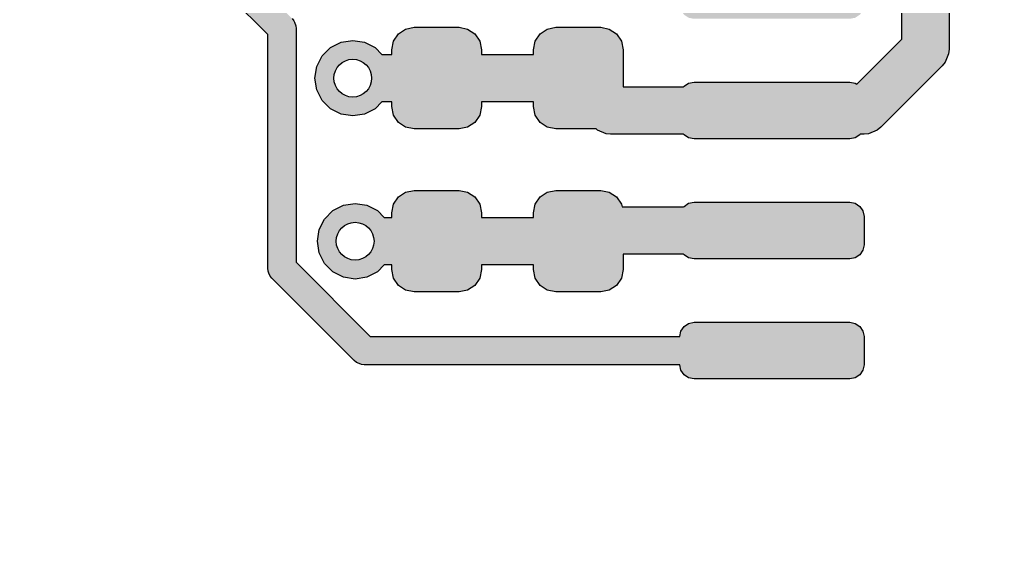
# Model space of a CAD drawing. Header units: millimetres. Extents: x -3894 to -3474, y -291 to 6.
# Drawn here: x -3805.69 to -3795.28, y -105.23 to -99.43 of the extents above; entities that cross this region are included whole.
import ezdxf

# ---------------------------------------------------------------- set-up
doc = ezdxf.new("R2010")
doc.units = ezdxf.units.MM
doc.layers.add('BLACK', color=7, linetype='Continuous')

msp = doc.modelspace()

# ---------------------------------------------------------------- hatches: boundary and pattern name
h = msp.add_hatch(color=256)
h.dxf.hatch_style = 1
h.paths.add_polyline_path([(-3800.49, -92.633), (-3800.509, -92.618), (-3800.554, -92.599), (-3800.579, -92.597), (-3800.588, -92.597), (-3800.59, -92.594), (-3800.614, -92.577), (-3800.643, -92.572), (-3802.093, -92.572), (-3802.122, -92.577), (-3802.146, -92.594), (-3802.162, -92.618), (-3802.168, -92.647), (-3802.168, -92.797), (-3802.162, -92.825), (-3802.146, -92.85), (-3802.122, -92.866), (-3802.093, -92.872), (-3800.643, -92.872), (-3800.614, -92.866), (-3800.612, -92.865), (-3798.776, -94.702), (-3798.79, -94.792), (-3798.77, -94.916), (-3798.714, -95.027), (-3798.625, -95.116), (-3798.514, -95.173), (-3798.39, -95.192), (-3798.266, -95.173), (-3798.155, -95.116), (-3798.066, -95.027), (-3798.01, -94.916), (-3797.99, -94.792), (-3798.01, -94.669), (-3798.066, -94.557), (-3798.155, -94.469), (-3798.266, -94.412), (-3798.39, -94.392), (-3798.514, -94.412), (-3798.625, -94.469), (-3798.64, -94.484)])
h.paths.add_polyline_path([(-3798.19, -94.792, -1), (-3798.59, -94.792, -1)], flags=16)
h.paths.add_polyline_path([(-3801.927, -94.411), (-3801.947, -94.288), (-3802.003, -94.176), (-3802.092, -94.088), (-3802.203, -94.031), (-3802.327, -94.011), (-3802.451, -94.031), (-3802.562, -94.088), (-3802.651, -94.176), (-3802.707, -94.286), (-3802.893, -94.286), (-3802.893, -93.672), (-3802.899, -93.643), (-3802.915, -93.619), (-3802.939, -93.602), (-3802.968, -93.597), (-3803.118, -93.597), (-3803.147, -93.602), (-3803.171, -93.619), (-3803.187, -93.643), (-3803.193, -93.672), (-3803.193, -95.122), (-3803.187, -95.15), (-3803.171, -95.175), (-3803.147, -95.191), (-3803.118, -95.197), (-3802.968, -95.197), (-3802.939, -95.191), (-3802.915, -95.175), (-3802.899, -95.15), (-3802.893, -95.122), (-3802.893, -94.536), (-3802.707, -94.536), (-3802.651, -94.646), (-3802.562, -94.735), (-3802.451, -94.792), (-3802.327, -94.811), (-3802.203, -94.792), (-3802.092, -94.735), (-3802.003, -94.646), (-3801.947, -94.535)], flags=17)
h.paths.add_polyline_path([(-3802.527, -94.411, -1), (-3802.127, -94.411, -1)], flags=16)
h.paths.add_polyline_path([(-3803.893, -93.672), (-3803.899, -93.643), (-3803.915, -93.619), (-3803.939, -93.602), (-3803.968, -93.597), (-3804.118, -93.597), (-3804.147, -93.602), (-3804.171, -93.619), (-3804.187, -93.643), (-3804.193, -93.672), (-3804.193, -95.122), (-3804.187, -95.15), (-3804.171, -95.175), (-3804.168, -95.177), (-3804.168, -95.49), (-3804.165, -95.514), (-3804.147, -95.559), (-3804.131, -95.578), (-3803.696, -96.013), (-3803.723, -96.066), (-3803.743, -96.189), (-3803.723, -96.313), (-3803.667, -96.424), (-3803.578, -96.513), (-3803.467, -96.57), (-3803.343, -96.589), (-3803.219, -96.57), (-3803.108, -96.513), (-3803.019, -96.424), (-3802.963, -96.313), (-3802.943, -96.189), (-3802.963, -96.066), (-3803.019, -95.954), (-3803.108, -95.866), (-3803.219, -95.809), (-3803.343, -95.789), (-3803.467, -95.809), (-3803.52, -95.836), (-3803.918, -95.438), (-3803.918, -95.177), (-3803.915, -95.175), (-3803.899, -95.15), (-3803.893, -95.122)], flags=17)
h.paths.add_polyline_path([(-3803.143, -96.189, -1), (-3803.543, -96.189, -1)], flags=16)
h.paths.add_polyline_path([(-3804.393, -93.672), (-3804.399, -93.643), (-3804.415, -93.619), (-3804.439, -93.602), (-3804.468, -93.597), (-3804.618, -93.597), (-3804.647, -93.602), (-3804.671, -93.619), (-3804.687, -93.643), (-3804.693, -93.672), (-3804.693, -94.397), (-3804.693, -96.387), (-3804.69, -96.416), (-3804.681, -96.438), (-3804.668, -96.47), (-3804.649, -96.493), (-3804.096, -97.045), (-3804.073, -97.064), (-3804.042, -97.077), (-3804.019, -97.086), (-3803.99, -97.089), (-3798.958, -97.089), (-3798.929, -97.086), (-3798.907, -97.077), (-3798.875, -97.064), (-3798.852, -97.045), (-3798.019, -96.212), (-3797.36, -96.212), (-3797.317, -96.297), (-3797.228, -96.386), (-3797.117, -96.443), (-3796.993, -96.462), (-3796.869, -96.443), (-3796.758, -96.386), (-3796.669, -96.297), (-3796.613, -96.186), (-3796.593, -96.062), (-3796.613, -95.939), (-3796.669, -95.827), (-3796.758, -95.739), (-3796.869, -95.682), (-3796.993, -95.662), (-3797.117, -95.682), (-3797.228, -95.739), (-3797.317, -95.827), (-3797.36, -95.912), (-3798.081, -95.912), (-3798.111, -95.915), (-3798.127, -95.922), (-3798.165, -95.938), (-3798.188, -95.956), (-3799.021, -96.789), (-3803.928, -96.789), (-3804.393, -96.324), (-3804.393, -94.397)])
h.paths.add_polyline_path([(-3796.793, -96.062, -1), (-3797.193, -96.062, -1)], flags=16)
h.paths.add_polyline_path([(-3804.893, -93.672), (-3804.899, -93.643), (-3804.915, -93.619), (-3804.939, -93.602), (-3804.968, -93.597), (-3805.118, -93.597), (-3805.147, -93.602), (-3805.171, -93.619), (-3805.187, -93.643), (-3805.193, -93.672), (-3805.193, -94.397), (-3805.193, -96.65), (-3805.19, -96.679), (-3805.168, -96.733), (-3805.149, -96.756), (-3804.326, -97.578), (-3804.303, -97.597), (-3804.269, -97.611), (-3804.249, -97.619), (-3804.22, -97.622), (-3798.654, -97.622), (-3798.654, -97.71), (-3798.636, -97.801), (-3798.584, -97.878), (-3798.507, -97.929), (-3798.417, -97.947), (-3797.879, -97.947), (-3797.879, -98.823), (-3798.554, -98.823), (-3798.611, -98.835), (-3798.66, -98.867), (-3798.693, -98.916), (-3798.704, -98.973), (-3798.704, -99.273), (-3798.693, -99.331), (-3798.66, -99.379), (-3798.611, -99.412), (-3798.554, -99.423), (-3796.904, -99.423), (-3796.847, -99.412), (-3796.798, -99.379), (-3796.765, -99.331), (-3796.754, -99.273), (-3796.754, -98.973), (-3796.765, -98.916), (-3796.798, -98.867), (-3796.847, -98.835), (-3796.904, -98.823), (-3797.579, -98.823), (-3797.579, -97.86), (-3797.582, -97.831), (-3797.596, -97.796), (-3797.579, -97.71), (-3797.579, -97.235), (-3797.597, -97.144), (-3797.649, -97.067), (-3797.726, -97.015), (-3797.817, -96.997), (-3798.417, -96.997), (-3798.507, -97.015), (-3798.584, -97.067), (-3798.636, -97.144), (-3798.654, -97.235), (-3798.654, -97.322), (-3804.158, -97.322), (-3804.893, -96.587), (-3804.893, -94.397)], flags=17)
h.paths.add_polyline_path([(-3805.393, -93.672), (-3805.399, -93.643), (-3805.415, -93.619), (-3805.439, -93.602), (-3805.468, -93.597), (-3805.618, -93.597), (-3805.647, -93.602), (-3805.671, -93.619), (-3805.687, -93.643), (-3805.693, -93.672), (-3805.693, -94.397), (-3805.693, -96.9), (-3805.69, -96.929), (-3805.668, -96.983), (-3805.649, -97.006), (-3803.067, -99.588), (-3803.067, -102.062), (-3803.064, -102.091), (-3803.054, -102.113), (-3803.041, -102.145), (-3803.023, -102.168), (-3802.151, -103.039), (-3802.128, -103.058), (-3802.1, -103.07), (-3802.074, -103.08), (-3802.045, -103.083), (-3798.704, -103.083), (-3798.693, -103.141), (-3798.66, -103.189), (-3798.611, -103.222), (-3798.554, -103.233), (-3796.904, -103.233), (-3796.847, -103.222), (-3796.798, -103.189), (-3796.765, -103.141), (-3796.754, -103.083), (-3796.754, -102.783), (-3796.765, -102.726), (-3796.798, -102.677), (-3796.847, -102.645), (-3796.904, -102.633), (-3798.554, -102.633), (-3798.611, -102.645), (-3798.66, -102.677), (-3798.693, -102.726), (-3798.704, -102.783), (-3801.983, -102.783), (-3802.767, -101.999), (-3802.767, -99.526), (-3802.769, -99.497), (-3802.785, -99.459), (-3802.792, -99.443), (-3802.81, -99.42), (-3805.393, -96.837), (-3805.393, -94.397)])
h.paths.add_polyline_path([(-3805.893, -93.672), (-3805.899, -93.643), (-3805.915, -93.619), (-3805.939, -93.602), (-3805.968, -93.597), (-3806.118, -93.597), (-3806.147, -93.602), (-3806.171, -93.619), (-3806.187, -93.643), (-3806.193, -93.672), (-3806.193, -95.122), (-3806.187, -95.15), (-3806.171, -95.175), (-3806.147, -95.191), (-3806.118, -95.197), (-3805.968, -95.197), (-3805.939, -95.191), (-3805.915, -95.175), (-3805.899, -95.15), (-3805.893, -95.122)])
h.paths.add_polyline_path([(-3806.393, -93.672), (-3806.399, -93.643), (-3806.415, -93.619), (-3806.439, -93.602), (-3806.468, -93.597), (-3806.618, -93.597), (-3806.647, -93.602), (-3806.671, -93.619), (-3806.687, -93.643), (-3806.693, -93.672), (-3806.693, -95.122), (-3806.687, -95.15), (-3806.671, -95.175), (-3806.647, -95.191), (-3806.618, -95.197), (-3806.468, -95.197), (-3806.439, -95.191), (-3806.415, -95.175), (-3806.399, -95.15), (-3806.393, -95.122)])
h.paths.add_polyline_path([(-3806.893, -93.672), (-3806.899, -93.643), (-3806.915, -93.619), (-3806.939, -93.602), (-3806.968, -93.597), (-3807.118, -93.597), (-3807.147, -93.602), (-3807.171, -93.619), (-3807.187, -93.643), (-3807.193, -93.672), (-3807.193, -95.122), (-3807.187, -95.15), (-3807.171, -95.175), (-3807.147, -95.191), (-3807.118, -95.197), (-3806.968, -95.197), (-3806.939, -95.191), (-3806.915, -95.175), (-3806.899, -95.15), (-3806.893, -95.122)])
h.paths.add_polyline_path([(-3807.393, -93.672), (-3807.399, -93.643), (-3807.415, -93.619), (-3807.439, -93.602), (-3807.468, -93.597), (-3807.618, -93.597), (-3807.647, -93.602), (-3807.671, -93.619), (-3807.687, -93.643), (-3807.693, -93.672), (-3807.693, -95.122), (-3807.687, -95.15), (-3807.671, -95.175), (-3807.647, -95.191), (-3807.618, -95.197), (-3807.468, -95.197), (-3807.439, -95.191), (-3807.415, -95.175), (-3807.399, -95.15), (-3807.393, -95.122)])
h = msp.add_hatch(color=256)
h.dxf.hatch_style = 1
h.paths.add_polyline_path([(-3796.754, -101.513), (-3796.765, -101.456), (-3796.798, -101.407), (-3796.847, -101.375), (-3796.904, -101.363), (-3798.554, -101.363), (-3798.611, -101.375), (-3798.66, -101.407), (-3798.664, -101.413), (-3799.316, -101.413), (-3799.322, -101.385), (-3799.374, -101.308), (-3799.451, -101.256), (-3799.542, -101.238), (-3800.017, -101.238), (-3800.107, -101.256), (-3800.184, -101.308), (-3800.236, -101.385), (-3800.254, -101.476), (-3800.254, -101.526), (-3800.804, -101.526), (-3800.804, -101.476), (-3800.822, -101.385), (-3800.874, -101.308), (-3800.951, -101.256), (-3801.042, -101.238), (-3801.517, -101.238), (-3801.607, -101.256), (-3801.684, -101.308), (-3801.736, -101.385), (-3801.754, -101.476), (-3801.754, -101.526), (-3801.833, -101.526), (-3801.906, -101.452), (-3802.018, -101.395), (-3802.142, -101.376), (-3802.265, -101.395), (-3802.377, -101.452), (-3802.465, -101.541), (-3802.522, -101.652), (-3802.542, -101.776), (-3802.522, -101.899), (-3802.465, -102.011), (-3802.377, -102.099), (-3802.265, -102.156), (-3802.142, -102.176), (-3802.018, -102.156), (-3801.906, -102.099), (-3801.833, -102.026), (-3801.754, -102.026), (-3801.754, -102.076), (-3801.736, -102.167), (-3801.684, -102.244), (-3801.607, -102.295), (-3801.517, -102.313), (-3801.042, -102.313), (-3800.951, -102.295), (-3800.874, -102.244), (-3800.822, -102.167), (-3800.804, -102.076), (-3800.804, -102.026), (-3800.254, -102.026), (-3800.254, -102.076), (-3800.236, -102.167), (-3800.184, -102.244), (-3800.107, -102.295), (-3800.017, -102.313), (-3799.542, -102.313), (-3799.451, -102.295), (-3799.374, -102.244), (-3799.322, -102.167), (-3799.304, -102.076), (-3799.304, -101.913), (-3798.664, -101.913), (-3798.66, -101.919), (-3798.611, -101.952), (-3798.554, -101.963), (-3796.904, -101.963), (-3796.847, -101.952), (-3796.798, -101.919), (-3796.765, -101.871), (-3796.754, -101.813)])
h.paths.add_polyline_path([(-3801.942, -101.776, -1), (-3802.342, -101.776, -1)], flags=16)
h.paths.add_polyline_path([(-3799.304, -99.751), (-3799.322, -99.66), (-3799.374, -99.583), (-3799.451, -99.531), (-3799.542, -99.513), (-3800.017, -99.513), (-3800.107, -99.531), (-3800.184, -99.583), (-3800.236, -99.66), (-3800.254, -99.751), (-3800.254, -99.801), (-3800.804, -99.801), (-3800.804, -99.751), (-3800.822, -99.66), (-3800.874, -99.583), (-3800.951, -99.531), (-3801.042, -99.513), (-3801.517, -99.513), (-3801.607, -99.531), (-3801.684, -99.583), (-3801.736, -99.66), (-3801.754, -99.751), (-3801.754, -99.801), (-3801.858, -99.801), (-3801.931, -99.727), (-3802.043, -99.67), (-3802.167, -99.651), (-3802.29, -99.67), (-3802.402, -99.727), (-3802.49, -99.816), (-3802.547, -99.927), (-3802.567, -100.051), (-3802.547, -100.174), (-3802.49, -100.286), (-3802.402, -100.374), (-3802.29, -100.431), (-3802.167, -100.451), (-3802.043, -100.431), (-3801.931, -100.374), (-3801.858, -100.301), (-3801.754, -100.301), (-3801.754, -100.351), (-3801.736, -100.442), (-3801.684, -100.519), (-3801.607, -100.57), (-3801.517, -100.588), (-3801.042, -100.588), (-3800.951, -100.57), (-3800.874, -100.519), (-3800.822, -100.442), (-3800.804, -100.351), (-3800.804, -100.301), (-3800.254, -100.301), (-3800.254, -100.351), (-3800.236, -100.442), (-3800.184, -100.519), (-3800.107, -100.57), (-3800.017, -100.588), (-3799.591, -100.588), (-3799.575, -100.601), (-3799.485, -100.639), (-3799.437, -100.643), (-3798.664, -100.643), (-3798.66, -100.649), (-3798.611, -100.682), (-3798.554, -100.693), (-3796.904, -100.693), (-3796.847, -100.682), (-3796.798, -100.649), (-3796.794, -100.643), (-3796.754, -100.643), (-3796.705, -100.639), (-3796.615, -100.601), (-3796.577, -100.57), (-3795.927, -99.92), (-3795.896, -99.882), (-3795.859, -99.792), (-3795.854, -99.743), (-3795.854, -97.76), (-3795.857, -97.726), (-3795.854, -97.71), (-3795.854, -97.235), (-3795.872, -97.144), (-3795.924, -97.067), (-3796.001, -97.015), (-3796.092, -96.997), (-3796.692, -96.997), (-3796.782, -97.015), (-3796.859, -97.067), (-3796.911, -97.144), (-3796.929, -97.235), (-3796.929, -97.71), (-3796.911, -97.801), (-3796.859, -97.878), (-3796.782, -97.929), (-3796.692, -97.947), (-3796.354, -97.947), (-3796.354, -99.64), (-3796.83, -100.116), (-3796.847, -100.105), (-3796.904, -100.093), (-3798.554, -100.093), (-3798.611, -100.105), (-3798.66, -100.137), (-3798.664, -100.143), (-3799.304, -100.143)])
h.paths.add_polyline_path([(-3802.367, -100.051, -1), (-3801.967, -100.051, -1)], flags=16)
h.paths.add_polyline_path([(-3799.617, -98.737), (-3799.528, -98.648), (-3799.472, -98.537), (-3799.452, -98.413), (-3799.472, -98.29), (-3799.528, -98.178), (-3799.617, -98.09), (-3799.728, -98.033), (-3799.852, -98.013), (-3799.976, -98.033), (-3800.087, -98.09), (-3800.176, -98.178), (-3800.232, -98.29), (-3800.252, -98.413), (-3800.232, -98.537), (-3800.176, -98.648), (-3800.087, -98.737), (-3799.976, -98.794), (-3799.852, -98.813), (-3799.728, -98.794)], flags=17)
h.paths.add_polyline_path([(-3800.052, -98.413, -1), (-3799.652, -98.413, -1)], flags=16)
h.paths.add_polyline_path([(-3794.29, -97.855), (-3794.234, -97.744), (-3794.214, -97.62), (-3794.234, -97.497), (-3794.29, -97.385), (-3794.379, -97.297), (-3794.49, -97.24), (-3794.614, -97.22), (-3794.738, -97.24), (-3794.849, -97.297), (-3794.938, -97.385), (-3794.994, -97.497), (-3795.014, -97.62), (-3794.994, -97.744), (-3794.938, -97.855), (-3794.849, -97.944), (-3794.738, -98.001), (-3794.614, -98.02), (-3794.49, -98.001), (-3794.379, -97.944)])
h.paths.add_polyline_path([(-3794.814, -97.62, -1), (-3794.414, -97.62, -1)], flags=16)
h.paths.add_polyline_path([(-3791.804, -98.973), (-3791.815, -98.916), (-3791.848, -98.867), (-3791.897, -98.835), (-3791.954, -98.823), (-3793.604, -98.823), (-3793.661, -98.835), (-3793.71, -98.867), (-3793.743, -98.916), (-3793.754, -98.973), (-3793.754, -99.273), (-3793.743, -99.331), (-3793.71, -99.379), (-3793.661, -99.412), (-3793.604, -99.423), (-3791.954, -99.423), (-3791.897, -99.412), (-3791.848, -99.379), (-3791.815, -99.331), (-3791.804, -99.273)])
h.paths.add_polyline_path([(-3788.779, -97.954), (-3788.797, -97.863), (-3788.849, -97.786), (-3788.926, -97.734), (-3789.017, -97.716), (-3789.492, -97.716), (-3789.582, -97.734), (-3789.659, -97.786), (-3789.711, -97.863), (-3789.729, -97.954), (-3789.729, -98.004), (-3789.811, -98.004), (-3789.884, -97.93), (-3789.996, -97.873), (-3790.12, -97.854), (-3790.243, -97.873), (-3790.355, -97.93), (-3790.443, -98.019), (-3790.5, -98.13), (-3790.52, -98.254), (-3790.5, -98.377), (-3790.443, -98.489), (-3790.355, -98.577), (-3790.243, -98.634), (-3790.12, -98.654), (-3789.996, -98.634), (-3789.884, -98.577), (-3789.811, -98.504), (-3789.729, -98.504), (-3789.729, -98.554), (-3789.711, -98.645), (-3789.659, -98.722), (-3789.582, -98.773), (-3789.492, -98.791), (-3789.017, -98.791), (-3788.926, -98.773), (-3788.849, -98.722), (-3788.797, -98.645), (-3788.779, -98.554)])
h.paths.add_polyline_path([(-3790.32, -98.254, -1), (-3789.92, -98.254, -1)], flags=16)
h.paths.add_polyline_path([(-3791.804, -102.783), (-3791.815, -102.726), (-3791.848, -102.677), (-3791.897, -102.645), (-3791.954, -102.633), (-3793.604, -102.633), (-3793.661, -102.645), (-3793.71, -102.677), (-3793.743, -102.726), (-3793.754, -102.783), (-3793.754, -103.083), (-3793.743, -103.141), (-3793.71, -103.189), (-3793.661, -103.222), (-3793.604, -103.233), (-3791.954, -103.233), (-3791.897, -103.222), (-3791.848, -103.189), (-3791.815, -103.141), (-3791.804, -103.083)])
h.paths.add_polyline_path([(-3788.779, -103.496), (-3788.797, -103.405), (-3788.849, -103.328), (-3788.926, -103.276), (-3789.017, -103.258), (-3789.492, -103.258), (-3789.582, -103.276), (-3789.659, -103.328), (-3789.711, -103.405), (-3789.729, -103.496), (-3789.729, -104.096), (-3789.711, -104.187), (-3789.659, -104.264), (-3789.582, -104.315), (-3789.492, -104.333), (-3789.404, -104.333), (-3789.404, -104.462), (-3789.481, -104.502), (-3789.57, -104.59), (-3789.626, -104.702), (-3789.646, -104.825), (-3789.626, -104.949), (-3789.57, -105.06), (-3789.481, -105.149), (-3789.37, -105.206), (-3789.246, -105.225), (-3789.122, -105.206), (-3789.011, -105.149), (-3788.922, -105.06), (-3788.866, -104.949), (-3788.846, -104.825), (-3788.866, -104.702), (-3788.922, -104.59), (-3789.011, -104.502), (-3789.104, -104.454), (-3789.104, -104.333), (-3789.017, -104.333), (-3788.926, -104.315), (-3788.849, -104.264), (-3788.797, -104.187), (-3788.779, -104.096)])
h.paths.add_polyline_path([(-3789.046, -104.825, -1), (-3789.446, -104.825, -1)], flags=16)
h.paths.add_polyline_path([(-3783.221, -102.142), (-3783.315, -102.035), (-3783.434, -101.958), (-3783.571, -101.917), (-3783.713, -101.917), (-3783.85, -101.958), (-3783.969, -102.035), (-3784.063, -102.142), (-3784.122, -102.272), (-3784.142, -102.412), (-3784.122, -102.553), (-3784.063, -102.683), (-3783.969, -102.79), (-3783.85, -102.867), (-3783.713, -102.907), (-3783.571, -102.907), (-3783.434, -102.867), (-3783.315, -102.79), (-3783.221, -102.683), (-3783.162, -102.553), (-3783.142, -102.412), (-3783.162, -102.272)])
h.paths.add_polyline_path([(-3783.142, -100.642), (-3784.142, -100.642), (-3784.142, -101.642), (-3783.142, -101.642)])

# ---------------------------------------------------------------- linework, layer by layer
at = {"layer": 'BLACK', "linetype": 'Continuous'}
for p, q in [((-3803.067, -99.588), (-3805.649, -97.006)), ((-3803.067, -99.588), (-3805.649, -97.006)), ((-3795.854, -97.76), (-3795.854, -99.743)), ((-3795.854, -97.76), (-3795.854, -99.743)), ((-3796.354, -99.64), (-3796.354, -97.947)), ((-3796.354, -99.64), (-3796.354, -97.947)), ((-3802.81, -99.42), (-3802.792, -99.443)), ((-3802.81, -99.42), (-3802.792, -99.443)), ((-3802.792, -99.443), (-3802.785, -99.459)), ((-3802.792, -99.443), (-3802.785, -99.459)), ((-3802.785, -99.459), (-3802.769, -99.497)), ((-3802.785, -99.459), (-3802.769, -99.497)), ((-3802.769, -99.497), (-3802.767, -99.526)), ((-3802.769, -99.497), (-3802.767, -99.526)), ((-3802.767, -99.526), (-3802.767, -101.999)), ((-3802.767, -99.526), (-3802.767, -101.999)), ((-3801.684, -99.583), (-3801.607, -99.531)), ((-3801.684, -99.583), (-3801.607, -99.531)), ((-3801.607, -99.531), (-3801.517, -99.513)), ((-3801.607, -99.531), (-3801.517, -99.513)), ((-3801.517, -99.513), (-3801.042, -99.513)), ((-3801.517, -99.513), (-3801.042, -99.513)), ((-3801.042, -99.513), (-3800.951, -99.531)), ((-3801.042, -99.513), (-3800.951, -99.531)), ((-3800.951, -99.531), (-3800.874, -99.583)), ((-3800.951, -99.531), (-3800.874, -99.583)), ((-3800.184, -99.583), (-3800.107, -99.531)), ((-3800.184, -99.583), (-3800.107, -99.531)), ((-3800.107, -99.531), (-3800.017, -99.513)), ((-3800.107, -99.531), (-3800.017, -99.513)), ((-3800.017, -99.513), (-3799.542, -99.513)), ((-3800.017, -99.513), (-3799.542, -99.513)), ((-3799.542, -99.513), (-3799.451, -99.531)), ((-3799.542, -99.513), (-3799.451, -99.531)), ((-3799.451, -99.531), (-3799.374, -99.583)), ((-3799.451, -99.531), (-3799.374, -99.583)), ((-3803.067, -102.062), (-3803.067, -99.588)), ((-3803.067, -102.062), (-3803.067, -99.588)), ((-3802.29, -99.67), (-3802.167, -99.651)), ((-3802.29, -99.67), (-3802.167, -99.651)), ((-3802.167, -99.651), (-3802.043, -99.67)), ((-3802.167, -99.651), (-3802.043, -99.67)), ((-3801.754, -99.751), (-3801.736, -99.66)), ((-3801.754, -99.751), (-3801.736, -99.66)), ((-3801.736, -99.66), (-3801.684, -99.583)), ((-3801.736, -99.66), (-3801.684, -99.583)), ((-3800.874, -99.583), (-3800.822, -99.66)), ((-3800.874, -99.583), (-3800.822, -99.66)), ((-3800.822, -99.66), (-3800.804, -99.751)), ((-3800.822, -99.66), (-3800.804, -99.751)), ((-3800.254, -99.751), (-3800.236, -99.66)), ((-3800.254, -99.751), (-3800.236, -99.66)), ((-3800.236, -99.66), (-3800.184, -99.583)), ((-3800.236, -99.66), (-3800.184, -99.583)), ((-3799.374, -99.583), (-3799.322, -99.66)), ((-3799.374, -99.583), (-3799.322, -99.66)), ((-3799.322, -99.66), (-3799.304, -99.751)), ((-3799.322, -99.66), (-3799.304, -99.751)), ((-3796.83, -100.116), (-3796.354, -99.64)), ((-3796.83, -100.116), (-3796.354, -99.64)), ((-3802.49, -99.816), (-3802.402, -99.727)), ((-3802.49, -99.816), (-3802.402, -99.727)), ((-3802.402, -99.727), (-3802.29, -99.67)), ((-3802.402, -99.727), (-3802.29, -99.67)), ((-3802.043, -99.67), (-3801.931, -99.727)), ((-3802.043, -99.67), (-3801.931, -99.727)), ((-3801.931, -99.727), (-3801.858, -99.801)), ((-3801.931, -99.727), (-3801.858, -99.801)), ((-3801.754, -99.801), (-3801.754, -99.751)), ((-3801.754, -99.801), (-3801.754, -99.751)), ((-3800.804, -99.751), (-3800.804, -99.801)), ((-3800.804, -99.751), (-3800.804, -99.801)), ((-3800.254, -99.801), (-3800.254, -99.751)), ((-3800.254, -99.801), (-3800.254, -99.751)), ((-3799.304, -99.751), (-3799.304, -100.143)), ((-3799.304, -99.751), (-3799.304, -100.143)), ((-3795.854, -99.743), (-3795.859, -99.792)), ((-3795.854, -99.743), (-3795.859, -99.792)), ((-3802.547, -99.927), (-3802.49, -99.816)), ((-3802.547, -99.927), (-3802.49, -99.816)), ((-3801.858, -99.801), (-3801.754, -99.801)), ((-3801.858, -99.801), (-3801.754, -99.801)), ((-3800.804, -99.801), (-3800.254, -99.801)), ((-3800.804, -99.801), (-3800.254, -99.801)), ((-3795.859, -99.792), (-3795.896, -99.882)), ((-3795.859, -99.792), (-3795.896, -99.882)), ((-3802.567, -100.051), (-3802.547, -99.927)), ((-3802.567, -100.051), (-3802.547, -99.927)), ((-3795.927, -99.92), (-3796.577, -100.57)), ((-3795.927, -99.92), (-3796.577, -100.57)), ((-3795.896, -99.882), (-3795.927, -99.92)), ((-3795.896, -99.882), (-3795.927, -99.92)), ((-3795.896, -99.882), (-3795.896, -99.882)), ((-3795.896, -99.882), (-3795.896, -99.882)), ((-3802.547, -100.174), (-3802.567, -100.051)), ((-3802.547, -100.174), (-3802.567, -100.051)), ((-3802.49, -100.286), (-3802.547, -100.174)), ((-3802.49, -100.286), (-3802.547, -100.174)), ((-3799.304, -100.143), (-3798.664, -100.143)), ((-3799.304, -100.143), (-3798.664, -100.143)), ((-3798.664, -100.143), (-3798.66, -100.137)), ((-3798.664, -100.143), (-3798.66, -100.137)), ((-3798.66, -100.137), (-3798.611, -100.105)), ((-3798.66, -100.137), (-3798.611, -100.105)), ((-3798.611, -100.105), (-3798.554, -100.093)), ((-3798.611, -100.105), (-3798.554, -100.093)), ((-3798.554, -100.093), (-3796.904, -100.093)), ((-3798.554, -100.093), (-3796.904, -100.093)), ((-3796.904, -100.093), (-3796.847, -100.105)), ((-3796.904, -100.093), (-3796.847, -100.105)), ((-3796.847, -100.105), (-3796.83, -100.116)), ((-3796.847, -100.105), (-3796.83, -100.116)), ((-3802.402, -100.374), (-3802.49, -100.286)), ((-3802.402, -100.374), (-3802.49, -100.286)), ((-3802.29, -100.431), (-3802.402, -100.374)), ((-3802.29, -100.431), (-3802.402, -100.374)), ((-3801.931, -100.374), (-3802.043, -100.431)), ((-3801.931, -100.374), (-3802.043, -100.431)), ((-3801.858, -100.301), (-3801.931, -100.374)), ((-3801.858, -100.301), (-3801.931, -100.374)), ((-3801.754, -100.301), (-3801.858, -100.301)), ((-3801.754, -100.301), (-3801.858, -100.301)), ((-3801.754, -100.351), (-3801.754, -100.301)), ((-3801.754, -100.351), (-3801.754, -100.301)), ((-3801.736, -100.442), (-3801.754, -100.351)), ((-3801.736, -100.442), (-3801.754, -100.351)), ((-3800.804, -100.351), (-3800.822, -100.442)), ((-3800.804, -100.351), (-3800.822, -100.442)), ((-3800.254, -100.301), (-3800.804, -100.301)), ((-3800.804, -100.301), (-3800.804, -100.351)), ((-3800.254, -100.301), (-3800.804, -100.301)), ((-3800.804, -100.301), (-3800.804, -100.351)), ((-3800.254, -100.351), (-3800.254, -100.301)), ((-3800.254, -100.351), (-3800.254, -100.301)), ((-3800.236, -100.442), (-3800.254, -100.351)), ((-3800.236, -100.442), (-3800.254, -100.351)), ((-3802.167, -100.451), (-3802.29, -100.431)), ((-3802.167, -100.451), (-3802.29, -100.431)), ((-3802.043, -100.431), (-3802.167, -100.451)), ((-3802.043, -100.431), (-3802.167, -100.451)), ((-3801.684, -100.519), (-3801.736, -100.442)), ((-3801.684, -100.519), (-3801.736, -100.442)), ((-3800.822, -100.442), (-3800.874, -100.519)), ((-3800.822, -100.442), (-3800.874, -100.519)), ((-3800.184, -100.519), (-3800.236, -100.442)), ((-3800.184, -100.519), (-3800.236, -100.442)), ((-3801.607, -100.57), (-3801.684, -100.519)), ((-3801.607, -100.57), (-3801.684, -100.519)), ((-3801.517, -100.588), (-3801.607, -100.57)), ((-3801.517, -100.588), (-3801.607, -100.57)), ((-3801.042, -100.588), (-3801.517, -100.588)), ((-3801.042, -100.588), (-3801.517, -100.588)), ((-3800.951, -100.57), (-3801.042, -100.588)), ((-3800.951, -100.57), (-3801.042, -100.588)), ((-3800.874, -100.519), (-3800.951, -100.57)), ((-3800.874, -100.519), (-3800.951, -100.57)), ((-3800.107, -100.57), (-3800.184, -100.519)), ((-3800.107, -100.57), (-3800.184, -100.519)), ((-3800.017, -100.588), (-3800.107, -100.57)), ((-3800.017, -100.588), (-3800.107, -100.57)), ((-3799.591, -100.588), (-3800.017, -100.588)), ((-3799.591, -100.588), (-3800.017, -100.588)), ((-3799.575, -100.601), (-3799.591, -100.588)), ((-3799.575, -100.601), (-3799.591, -100.588)), ((-3796.577, -100.57), (-3796.615, -100.601)), ((-3796.577, -100.57), (-3796.615, -100.601)), ((-3799.485, -100.639), (-3799.575, -100.601)), ((-3799.575, -100.601), (-3799.575, -100.601)), ((-3799.485, -100.639), (-3799.575, -100.601)), ((-3799.575, -100.601), (-3799.575, -100.601)), ((-3799.437, -100.643), (-3799.485, -100.639)), ((-3799.437, -100.643), (-3799.485, -100.639)), ((-3798.664, -100.643), (-3799.437, -100.643)), ((-3798.664, -100.643), (-3799.437, -100.643)), ((-3798.66, -100.649), (-3798.664, -100.643)), ((-3798.66, -100.649), (-3798.664, -100.643)), ((-3798.611, -100.682), (-3798.66, -100.649)), ((-3798.611, -100.682), (-3798.66, -100.649)), ((-3798.554, -100.693), (-3798.611, -100.682)), ((-3798.554, -100.693), (-3798.611, -100.682)), ((-3796.904, -100.693), (-3798.554, -100.693)), ((-3796.904, -100.693), (-3798.554, -100.693)), ((-3796.847, -100.682), (-3796.904, -100.693)), ((-3796.847, -100.682), (-3796.904, -100.693)), ((-3796.798, -100.649), (-3796.847, -100.682)), ((-3796.798, -100.649), (-3796.847, -100.682)), ((-3796.794, -100.643), (-3796.798, -100.649)), ((-3796.794, -100.643), (-3796.798, -100.649)), ((-3796.754, -100.643), (-3796.794, -100.643)), ((-3796.754, -100.643), (-3796.794, -100.643)), ((-3796.705, -100.639), (-3796.754, -100.643)), ((-3796.705, -100.639), (-3796.754, -100.643)), ((-3796.615, -100.601), (-3796.705, -100.639)), ((-3796.615, -100.601), (-3796.705, -100.639)), ((-3796.615, -100.601), (-3796.615, -100.601)), ((-3796.615, -100.601), (-3796.615, -100.601)), ((-3801.736, -101.385), (-3801.684, -101.308)), ((-3801.736, -101.385), (-3801.684, -101.308)), ((-3801.684, -101.308), (-3801.607, -101.256)), ((-3801.684, -101.308), (-3801.607, -101.256)), ((-3801.607, -101.256), (-3801.517, -101.238)), ((-3801.607, -101.256), (-3801.517, -101.238)), ((-3801.517, -101.238), (-3801.042, -101.238)), ((-3801.517, -101.238), (-3801.042, -101.238)), ((-3801.042, -101.238), (-3800.951, -101.256)), ((-3801.042, -101.238), (-3800.951, -101.256)), ((-3800.951, -101.256), (-3800.874, -101.308)), ((-3800.951, -101.256), (-3800.874, -101.308)), ((-3800.874, -101.308), (-3800.822, -101.385)), ((-3800.874, -101.308), (-3800.822, -101.385)), ((-3800.236, -101.385), (-3800.184, -101.308)), ((-3800.236, -101.385), (-3800.184, -101.308)), ((-3800.184, -101.308), (-3800.107, -101.256)), ((-3800.184, -101.308), (-3800.107, -101.256)), ((-3800.107, -101.256), (-3800.017, -101.238)), ((-3800.107, -101.256), (-3800.017, -101.238)), ((-3800.017, -101.238), (-3799.542, -101.238)), ((-3800.017, -101.238), (-3799.542, -101.238)), ((-3799.542, -101.238), (-3799.451, -101.256)), ((-3799.542, -101.238), (-3799.451, -101.256)), ((-3799.451, -101.256), (-3799.374, -101.308)), ((-3799.451, -101.256), (-3799.374, -101.308)), ((-3799.374, -101.308), (-3799.322, -101.385)), ((-3799.374, -101.308), (-3799.322, -101.385)), ((-3802.377, -101.452), (-3802.265, -101.395)), ((-3802.377, -101.452), (-3802.265, -101.395)), ((-3802.265, -101.395), (-3802.142, -101.376)), ((-3802.265, -101.395), (-3802.142, -101.376)), ((-3802.142, -101.376), (-3802.018, -101.395)), ((-3802.142, -101.376), (-3802.018, -101.395)), ((-3802.018, -101.395), (-3801.906, -101.452)), ((-3802.018, -101.395), (-3801.906, -101.452)), ((-3801.754, -101.476), (-3801.736, -101.385)), ((-3801.754, -101.476), (-3801.736, -101.385)), ((-3800.822, -101.385), (-3800.804, -101.476)), ((-3800.822, -101.385), (-3800.804, -101.476)), ((-3800.254, -101.476), (-3800.236, -101.385)), ((-3800.254, -101.476), (-3800.236, -101.385)), ((-3799.322, -101.385), (-3799.316, -101.413)), ((-3799.322, -101.385), (-3799.316, -101.413)), ((-3799.316, -101.413), (-3798.664, -101.413)), ((-3799.316, -101.413), (-3798.664, -101.413)), ((-3798.664, -101.413), (-3798.66, -101.407)), ((-3798.664, -101.413), (-3798.66, -101.407)), ((-3798.66, -101.407), (-3798.611, -101.375)), ((-3798.66, -101.407), (-3798.611, -101.375)), ((-3798.611, -101.375), (-3798.554, -101.363)), ((-3798.611, -101.375), (-3798.554, -101.363)), ((-3798.554, -101.363), (-3796.904, -101.363)), ((-3798.554, -101.363), (-3796.904, -101.363)), ((-3796.904, -101.363), (-3796.847, -101.375)), ((-3796.904, -101.363), (-3796.847, -101.375)), ((-3796.847, -101.375), (-3796.798, -101.407)), ((-3796.847, -101.375), (-3796.798, -101.407)), ((-3796.798, -101.407), (-3796.765, -101.456)), ((-3796.798, -101.407), (-3796.765, -101.456)), ((-3802.465, -101.541), (-3802.377, -101.452)), ((-3802.465, -101.541), (-3802.377, -101.452)), ((-3801.906, -101.452), (-3801.833, -101.526)), ((-3801.906, -101.452), (-3801.833, -101.526)), ((-3801.833, -101.526), (-3801.754, -101.526)), ((-3801.833, -101.526), (-3801.754, -101.526)), ((-3801.754, -101.526), (-3801.754, -101.476)), ((-3801.754, -101.526), (-3801.754, -101.476)), ((-3800.804, -101.476), (-3800.804, -101.526)), ((-3800.804, -101.476), (-3800.804, -101.526)), ((-3800.804, -101.526), (-3800.254, -101.526)), ((-3800.804, -101.526), (-3800.254, -101.526)), ((-3800.254, -101.526), (-3800.254, -101.476)), ((-3800.254, -101.526), (-3800.254, -101.476)), ((-3796.765, -101.456), (-3796.754, -101.513)), ((-3796.765, -101.456), (-3796.754, -101.513)), ((-3796.754, -101.513), (-3796.754, -101.813)), ((-3796.754, -101.513), (-3796.754, -101.813)), ((-3802.522, -101.652), (-3802.465, -101.541)), ((-3802.522, -101.652), (-3802.465, -101.541)), ((-3802.542, -101.776), (-3802.522, -101.652)), ((-3802.542, -101.776), (-3802.522, -101.652)), ((-3802.522, -101.899), (-3802.542, -101.776)), ((-3802.522, -101.899), (-3802.542, -101.776)), ((-3796.754, -101.813), (-3796.765, -101.871)), ((-3796.754, -101.813), (-3796.765, -101.871)), ((-3802.465, -102.011), (-3802.522, -101.899)), ((-3802.465, -102.011), (-3802.522, -101.899)), ((-3798.664, -101.913), (-3799.304, -101.913)), ((-3799.304, -101.913), (-3799.304, -102.076)), ((-3798.664, -101.913), (-3799.304, -101.913)), ((-3799.304, -101.913), (-3799.304, -102.076)), ((-3798.66, -101.919), (-3798.664, -101.913)), ((-3798.66, -101.919), (-3798.664, -101.913)), ((-3798.611, -101.952), (-3798.66, -101.919)), ((-3798.611, -101.952), (-3798.66, -101.919)), ((-3798.554, -101.963), (-3798.611, -101.952)), ((-3798.554, -101.963), (-3798.611, -101.952)), ((-3796.847, -101.952), (-3796.904, -101.963)), ((-3796.847, -101.952), (-3796.904, -101.963)), ((-3796.798, -101.919), (-3796.847, -101.952)), ((-3796.798, -101.919), (-3796.847, -101.952)), ((-3796.765, -101.871), (-3796.798, -101.919)), ((-3796.765, -101.871), (-3796.798, -101.919)), ((-3802.767, -101.999), (-3801.983, -102.783)), ((-3802.767, -101.999), (-3801.983, -102.783)), ((-3802.377, -102.099), (-3802.465, -102.011)), ((-3802.377, -102.099), (-3802.465, -102.011)), ((-3801.833, -102.026), (-3801.906, -102.099)), ((-3801.833, -102.026), (-3801.906, -102.099)), ((-3801.754, -102.026), (-3801.833, -102.026)), ((-3801.754, -102.026), (-3801.833, -102.026)), ((-3801.754, -102.076), (-3801.754, -102.026)), ((-3801.754, -102.076), (-3801.754, -102.026)), ((-3800.254, -102.026), (-3800.804, -102.026)), ((-3800.804, -102.026), (-3800.804, -102.076)), ((-3800.254, -102.026), (-3800.804, -102.026)), ((-3800.804, -102.026), (-3800.804, -102.076)), ((-3800.254, -102.076), (-3800.254, -102.026)), ((-3800.254, -102.076), (-3800.254, -102.026)), ((-3796.904, -101.963), (-3798.554, -101.963)), ((-3796.904, -101.963), (-3798.554, -101.963)), ((-3803.064, -102.091), (-3803.067, -102.062)), ((-3803.064, -102.091), (-3803.067, -102.062)), ((-3803.054, -102.113), (-3803.064, -102.091)), ((-3803.054, -102.113), (-3803.064, -102.091)), ((-3803.041, -102.145), (-3803.054, -102.113)), ((-3803.041, -102.145), (-3803.054, -102.113)), ((-3803.023, -102.168), (-3803.041, -102.145)), ((-3803.023, -102.168), (-3803.041, -102.145)), ((-3802.265, -102.156), (-3802.377, -102.099)), ((-3802.265, -102.156), (-3802.377, -102.099)), ((-3802.142, -102.176), (-3802.265, -102.156)), ((-3802.142, -102.176), (-3802.265, -102.156)), ((-3802.018, -102.156), (-3802.142, -102.176)), ((-3802.018, -102.156), (-3802.142, -102.176)), ((-3801.906, -102.099), (-3802.018, -102.156)), ((-3801.906, -102.099), (-3802.018, -102.156)), ((-3801.736, -102.167), (-3801.754, -102.076)), ((-3801.736, -102.167), (-3801.754, -102.076)), ((-3800.804, -102.076), (-3800.822, -102.167)), ((-3800.804, -102.076), (-3800.822, -102.167)), ((-3800.236, -102.167), (-3800.254, -102.076)), ((-3800.236, -102.167), (-3800.254, -102.076)), ((-3799.304, -102.076), (-3799.322, -102.167)), ((-3799.304, -102.076), (-3799.322, -102.167)), ((-3802.151, -103.039), (-3803.023, -102.168)), ((-3802.151, -103.039), (-3803.023, -102.168)), ((-3801.684, -102.244), (-3801.736, -102.167)), ((-3801.684, -102.244), (-3801.736, -102.167)), ((-3801.607, -102.295), (-3801.684, -102.244)), ((-3801.607, -102.295), (-3801.684, -102.244)), ((-3800.874, -102.244), (-3800.951, -102.295)), ((-3800.874, -102.244), (-3800.951, -102.295)), ((-3800.822, -102.167), (-3800.874, -102.244)), ((-3800.822, -102.167), (-3800.874, -102.244)), ((-3800.184, -102.244), (-3800.236, -102.167)), ((-3800.184, -102.244), (-3800.236, -102.167)), ((-3800.107, -102.295), (-3800.184, -102.244)), ((-3800.107, -102.295), (-3800.184, -102.244)), ((-3799.374, -102.244), (-3799.451, -102.295)), ((-3799.374, -102.244), (-3799.451, -102.295)), ((-3799.322, -102.167), (-3799.374, -102.244)), ((-3799.322, -102.167), (-3799.374, -102.244)), ((-3801.517, -102.313), (-3801.607, -102.295)), ((-3801.517, -102.313), (-3801.607, -102.295)), ((-3801.042, -102.313), (-3801.517, -102.313)), ((-3801.042, -102.313), (-3801.517, -102.313)), ((-3800.951, -102.295), (-3801.042, -102.313)), ((-3800.951, -102.295), (-3801.042, -102.313)), ((-3800.017, -102.313), (-3800.107, -102.295)), ((-3800.017, -102.313), (-3800.107, -102.295)), ((-3799.542, -102.313), (-3800.017, -102.313)), ((-3799.542, -102.313), (-3800.017, -102.313)), ((-3799.451, -102.295), (-3799.542, -102.313)), ((-3799.451, -102.295), (-3799.542, -102.313)), ((-3798.693, -102.726), (-3798.66, -102.677)), ((-3798.693, -102.726), (-3798.66, -102.677)), ((-3798.66, -102.677), (-3798.611, -102.645)), ((-3798.66, -102.677), (-3798.611, -102.645)), ((-3798.611, -102.645), (-3798.554, -102.633)), ((-3798.611, -102.645), (-3798.554, -102.633)), ((-3798.554, -102.633), (-3796.904, -102.633)), ((-3798.554, -102.633), (-3796.904, -102.633)), ((-3796.904, -102.633), (-3796.847, -102.645)), ((-3796.904, -102.633), (-3796.847, -102.645)), ((-3796.847, -102.645), (-3796.798, -102.677)), ((-3796.847, -102.645), (-3796.798, -102.677)), ((-3796.798, -102.677), (-3796.765, -102.726)), ((-3796.798, -102.677), (-3796.765, -102.726)), ((-3801.983, -102.783), (-3798.704, -102.783)), ((-3801.983, -102.783), (-3798.704, -102.783)), ((-3798.704, -102.783), (-3798.693, -102.726)), ((-3798.704, -102.783), (-3798.693, -102.726)), ((-3796.765, -102.726), (-3796.754, -102.783)), ((-3796.765, -102.726), (-3796.754, -102.783)), ((-3796.754, -102.783), (-3796.754, -103.083)), ((-3796.754, -102.783), (-3796.754, -103.083)), ((-3802.128, -103.058), (-3802.151, -103.039)), ((-3802.128, -103.058), (-3802.151, -103.039)), ((-3802.1, -103.07), (-3802.128, -103.058)), ((-3802.1, -103.07), (-3802.128, -103.058)), ((-3802.074, -103.08), (-3802.1, -103.07)), ((-3802.074, -103.08), (-3802.1, -103.07)), ((-3802.045, -103.083), (-3802.074, -103.08)), ((-3802.045, -103.083), (-3802.074, -103.08)), ((-3798.704, -103.083), (-3802.045, -103.083)), ((-3798.704, -103.083), (-3802.045, -103.083)), ((-3798.693, -103.141), (-3798.704, -103.083)), ((-3798.693, -103.141), (-3798.704, -103.083)), ((-3796.754, -103.083), (-3796.765, -103.141)), ((-3796.754, -103.083), (-3796.765, -103.141)), ((-3798.66, -103.189), (-3798.693, -103.141)), ((-3798.66, -103.189), (-3798.693, -103.141)), ((-3798.611, -103.222), (-3798.66, -103.189)), ((-3798.611, -103.222), (-3798.66, -103.189)), ((-3796.798, -103.189), (-3796.847, -103.222)), ((-3796.798, -103.189), (-3796.847, -103.222)), ((-3796.765, -103.141), (-3796.798, -103.189)), ((-3796.765, -103.141), (-3796.798, -103.189)), ((-3798.554, -103.233), (-3798.611, -103.222)), ((-3798.554, -103.233), (-3798.611, -103.222)), ((-3796.904, -103.233), (-3798.554, -103.233)), ((-3796.904, -103.233), (-3798.554, -103.233)), ((-3796.847, -103.222), (-3796.904, -103.233)), ((-3796.847, -103.222), (-3796.904, -103.233))]:
    msp.add_line(p, q, dxfattribs=at)
at = {"layer": 'BLACK'}
for centre in [(-3802.167, -100.051), (-3802.167, -100.051), (-3802.142, -101.776), (-3802.142, -101.776)]:
    msp.add_circle(centre, 0.2, dxfattribs=at)

doc.saveas('drawing.dxf')
